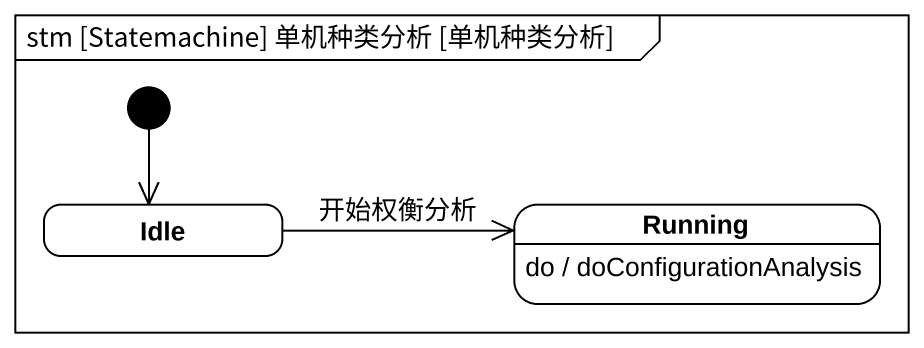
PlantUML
@startuml
mainframe stm [Statemachine] 单机种类分析 [单机种类分析]
hide empty description
state Idle
state Running
Running : do / doConfigurationAnalysis
[*] --> Idle
Idle -right-> Running : 开始权衡分析
@enduml
